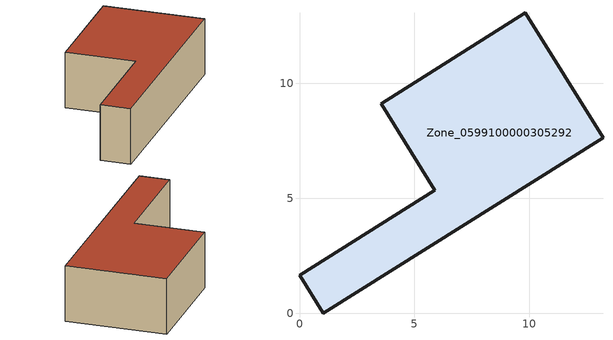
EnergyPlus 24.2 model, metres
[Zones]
Zone_0599100000305292
 floor ground (C_G): 5.89,5.36 3.55,9.12 9.83,13.07 13.21,7.64 1.03,0 0,1.64 z0
 wall outside (C_F): 13.21,7.64 9.83,13.07 3.55,9.12 5.89,5.36 0,1.64 1.03,0 13.21,7.64 z0:3.6
 roof outside (C_R): 1.03,0 13.21,7.64 9.83,13.07 3.55,9.12 5.89,5.36 0,1.64 z3.6
[BUILDING]
Pand.0599100000305292: North Axis=0; Terrain=City; Loads Convergence Tolerance Value=0.04; Temperature Convergence Tolerance Value=0.4; Solar Distribution=FullExterior; Maximum Number of Warmup Days=25; Minimum Number of Warmup Days=1
[Site:Location]
Rotterdam.The.Hague.AP_ZH_NLD Design_Conditions: Latitude=51.96; Longitude=4.45; Time Zone=1; Elevation=-4.5
[SITE:GROUNDTEMPERATURE:BUILDINGSURFACE]
18, 18, 18, 18, 18, 18, 18, 18, 18, 18, 18, 18
[MATERIAL] Thermal Absorptance=0.9; Solar Absorptance=0.7; Visible Absorptance=0.7
Name | Roughness | Thickness | Conductivity | Density | Specific Heat
G.TI.1946 | MediumSmooth | 0.15 | 1 | 540 | 1210
F.TI.1946 | Rough | 0.3 | 0.857143 | 1920 | 840
R.TI.1946 | MediumRough | 0.2 | 0.1 | 1500 | 1000
[CONSTRUCTION]
C_G: G.TI.1946
C_F: F.TI.1946
C_R: R.TI.1946
[ZONE]
Zone_0599100000305292: Type=1; Multiplier=1; Ceiling Height=Autocalculate; Volume=Autocalculate; Floor Area=autocalculate; Part of Total Floor Area=Yes
[ZONEINFILTRATION:DESIGNFLOWRATE]
Infil_Zone_0599100000305292: Zone or ZoneList or Space or SpaceList=Zone_0599100000305292; Schedule=AlwaysOn; Design Flow Rate Calculation Method=Flow/Area; Flow Rate per Floor Area=0.003; Constant Term Coefficient=1; Temperature Term Coefficient=0; Velocity Term Coefficient=0; Velocity Squared Term Coefficient=0
[HVACTEMPLATE:ZONE:IDEALLOADSAIRSYSTEM]
Zone_0599100000305292: Maximum Heating Supply Air Temperature=50; Minimum Cooling Supply Air Temperature=13; Maximum Heating Supply Air Humidity Ratio=0.0156; Minimum Cooling Supply Air Humidity Ratio=0.0077; Heating Limit=NoLimit; Cooling Limit=NoLimit; Dehumidification Control Type=ConstantSensibleHeatRatio; Cooling Sensible Heat Ratio=0.7; Dehumidification Setpoint=60; Humidification Control Type=None; Humidification Setpoint=30; Outdoor Air Method=None; Outdoor Air Flow Rate per Person=0.00944; Outdoor Air Flow Rate per Zone Floor Area=0; Outdoor Air Flow Rate per Zone=0; Demand Controlled Ventilation Type=None; Outdoor Air Economizer Type=NoEconomizer; Heat Recovery Type=None; Sensible Heat Recovery Effectiveness=0.7; Latent Heat Recovery Effectiveness=0.65
[ZONECONTROL:THERMOSTAT]
ThermostatControl_Zone_0599100000305292: Zone or ZoneList=Zone_0599100000305292; Control Type Schedule=DualSetpointControlType; Control 1=Thermostat_Zone_0599100000305292; Temperature Difference Between Cutout And Setpoint=0
[THERMOSTATSETPOINT:DUALSETPOINT]
Thermostat_Zone_0599100000305292: Heating Setpoint Temperature Schedule=HeatingSetpoint_Zone_0599100000305292; Cooling Setpoint Temperature Schedule=CoolingSetpoint_Zone_0599100000305292
[SCHEDULE:COMPACT]
HeatingSetpoint_Zone_0599100000305292: Through: 12/31, For: AllDays, Until: 24:00, 21
CoolingSetpoint_Zone_0599100000305292: Through: 12/31, For: AllDays, Until: 24:00, 24
DualSetpointControlType: Through: 12/31, For: AllDays, Until: 24:00, 4
AlwaysOn: Through: 12/31, For: AllDays, Until: 24:00, 1
